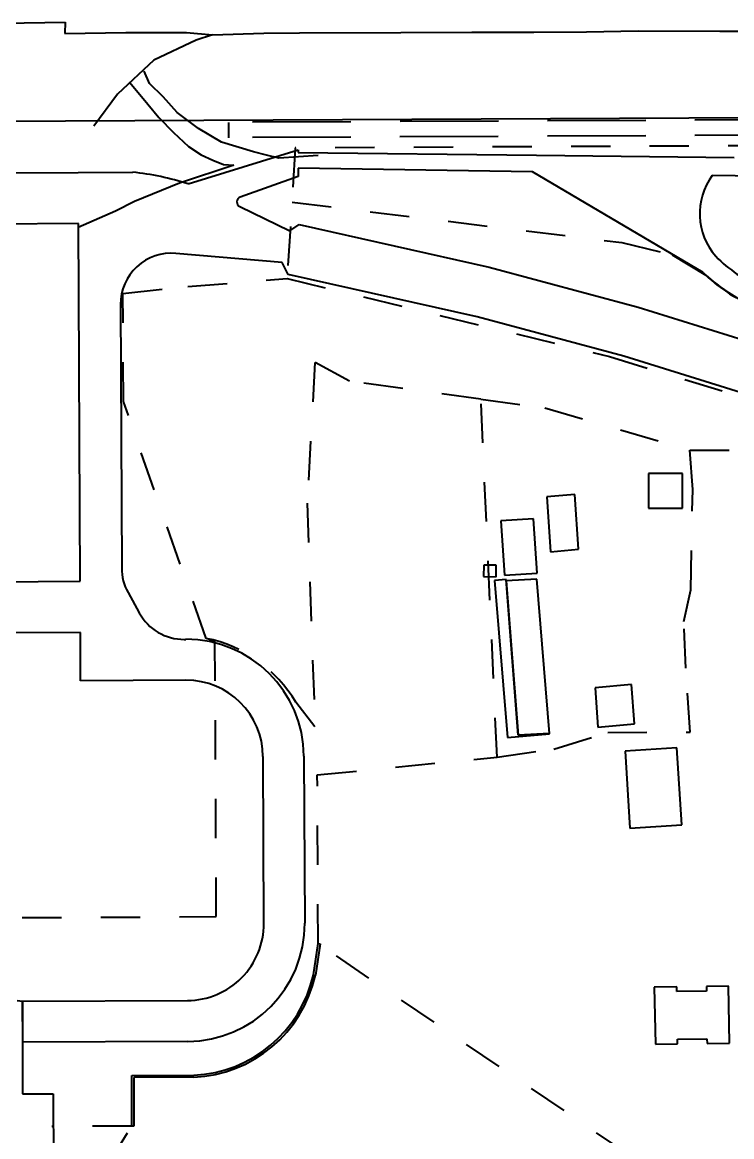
# Model space of a CAD drawing. Header units: metres. Extents: x 625987 to 635197, y 3048449 to 3066446.
# Drawn here: x 634631.031 to 634632.836, y 3063194.623 to 3063197.458 of the extents above; entities that cross this region are included whole.
import ezdxf

# ---------------------------------------------------------------- set-up
doc = ezdxf.new("R2010")
doc.units = ezdxf.units.M
doc.linetypes.add('DASHED', pattern=[0.75, 0.5, -0.25])
doc.linetypes.add('HIDDEN', pattern=[0.375, 0.25, -0.125])
for name, color, linetype, lineweight in [('C-BLDG', 253, 'Continuous', 5), ('C-CLER-AERO', 253, 'Continuous', 5), ('C-FENC-AIRF-SECU', 253, 'DASHED', 0), ('C-NTWK-WATR-AIRF', 253, 'HIDDEN', 0), ('C-ROAD-AIRF', 253, 'Continuous', 5)]:
    doc.layers.add(name, color=color, linetype=linetype, lineweight=lineweight)
doc.layers.add('C-BLDG-TERM', color=253, linetype='Continuous')
doc.layers.add('C-TAXI-OTLN', color=4, linetype='Continuous')
doc.styles.add('ADPI R', font='swiss.ttf')
doc.linetypes.add('OLS', pattern='A,4,-2,4,-2,["OLS",ADPI R,S=1.2,R=0,X=-1.7,Y=-0.5],-2,4,-2,4,-2', length=26)

msp = doc.modelspace()

# ---------------------------------------------------------------- linework, layer by layer
at = {"layer": 'C-BLDG', "lineweight": 40}
for p, q in [((634632.6241, 3063196.3101, 24568986.0801), (634632.624, 3063196.2222, 24568986.0801)), ((634632.6241, 3063196.3101, 24568986.0801), (634632.624, 3063196.2222, 24568986.0801)), ((634632.7102, 3063196.31, 24568986.0801), (634632.6241, 3063196.3101, 24568986.0801)), ((634632.7102, 3063196.31, 24568986.0801), (634632.6241, 3063196.3101, 24568986.0801)), ((634632.7101, 3063196.2221, 24568986.0801), (634632.7102, 3063196.31, 24568986.0801)), ((634632.7101, 3063196.2221, 24568986.0801), (634632.7102, 3063196.31, 24568986.0801)), ((634632.4364, 3063196.2568, 24568986.0801), (634632.3657, 3063196.2505, 24568986.0801)), ((634632.4364, 3063196.2568, 24568986.0801), (634632.3657, 3063196.2505, 24568986.0801)), ((634632.3657, 3063196.2505, 24568986.0801), (634632.3749, 3063196.111, 24568986.0801)), ((634632.3657, 3063196.2505, 24568986.0801), (634632.3749, 3063196.111, 24568986.0801)), ((634632.4456, 3063196.1173, 24568986.0801), (634632.4364, 3063196.2568, 24568986.0801)), ((634632.4456, 3063196.1173, 24568986.0801), (634632.4364, 3063196.2568, 24568986.0801)), ((634632.624, 3063196.2222, 24568986.0801), (634632.7101, 3063196.2221, 24568986.0801)), ((634632.624, 3063196.2222, 24568986.0801), (634632.7101, 3063196.2221, 24568986.0801)), ((634632.3318, 3063196.1947, 24568986.0801), (634632.2484, 3063196.1894, 24568986.0801)), ((634632.3318, 3063196.1947, 24568986.0801), (634632.2484, 3063196.1894, 24568986.0801)), ((634632.3406, 3063196.0563, 24568986.0801), (634632.3318, 3063196.1947, 24568986.0801)), ((634632.3406, 3063196.0563, 24568986.0801), (634632.3318, 3063196.1947, 24568986.0801)), ((634632.2484, 3063196.1894, 24568986.0801), (634632.2576, 3063196.051, 24568986.0801)), ((634632.2484, 3063196.1894, 24568986.0801), (634632.2576, 3063196.051, 24568986.0801)), ((634632.3749, 3063196.111, 24568986.0801), (634632.4456, 3063196.1173, 24568986.0801)), ((634632.3749, 3063196.111, 24568986.0801), (634632.4456, 3063196.1173, 24568986.0801)), ((634632.2053, 3063196.0772, 24568986.0801), (634632.2046, 3063196.0476, 24568986.0801)), ((634632.2053, 3063196.0772, 24568986.0801), (634632.2046, 3063196.0476, 24568986.0801)), ((634632.2369, 3063196.0765, 24568986.0801), (634632.2053, 3063196.0772, 24568986.0801)), ((634632.2369, 3063196.0765, 24568986.0801), (634632.2053, 3063196.0772, 24568986.0801)), ((634632.2363, 3063196.0469, 24568986.0801), (634632.2369, 3063196.0765, 24568986.0801)), ((634632.2363, 3063196.0469, 24568986.0801), (634632.2369, 3063196.0765, 24568986.0801)), ((634632.2576, 3063196.051, 24568986.0801), (634632.3406, 3063196.0563, 24568986.0801)), ((634632.2576, 3063196.051, 24568986.0801), (634632.3406, 3063196.0563, 24568986.0801)), ((634632.2046, 3063196.0476, 24568986.0801), (634632.2363, 3063196.0469, 24568986.0801)), ((634632.2046, 3063196.0476, 24568986.0801), (634632.2363, 3063196.0469, 24568986.0801)), ((634632.2619, 3063196.0401, 24568986.0801), (634632.232, 3063196.0376, 24568986.0801)), ((634632.2619, 3063196.0401, 24568986.0801), (634632.232, 3063196.0376, 24568986.0801)), ((634632.232, 3063196.0376, 24568986.0801), (634632.2653, 3063195.6385, 24568986.0801)), ((634632.232, 3063196.0376, 24568986.0801), (634632.2653, 3063195.6385, 24568986.0801)), ((634632.2927, 3063195.6443, 24568986.0801), (634632.2619, 3063196.0401, 24568986.0801)), ((634632.2927, 3063195.6443, 24568986.0801), (634632.2619, 3063196.0401, 24568986.0801)), ((634632.3396, 3063196.0416, 24568986.0801), (634632.2621, 3063196.0369, 24568986.0801)), ((634632.3396, 3063196.0416, 24568986.0801), (634632.2621, 3063196.0369, 24568986.0801)), ((634632.2621, 3063196.0369, 24568986.0801), (634632.2927, 3063195.6443, 24568986.0801)), ((634632.2621, 3063196.0369, 24568986.0801), (634632.2927, 3063195.6443, 24568986.0801)), ((634632.3724, 3063195.649, 24568986.0801), (634632.3396, 3063196.0416, 24568986.0801)), ((634632.3724, 3063195.649, 24568986.0801), (634632.3396, 3063196.0416, 24568986.0801)), ((634632.5806, 3063195.7732, 24568986.0801), (634632.4879, 3063195.7649, 24568986.0801)), ((634632.5806, 3063195.7732, 24568986.0801), (634632.4879, 3063195.7649, 24568986.0801)), ((634632.588, 3063195.6734, 24568986.0801), (634632.5806, 3063195.7732, 24568986.0801)), ((634632.588, 3063195.6734, 24568986.0801), (634632.5806, 3063195.7732, 24568986.0801)), ((634632.4879, 3063195.7649, 24568986.0801), (634632.4954, 3063195.6651, 24568986.0801)), ((634632.4879, 3063195.7649, 24568986.0801), (634632.4954, 3063195.6651, 24568986.0801)), ((634632.4954, 3063195.6651, 24568986.0801), (634632.588, 3063195.6734, 24568986.0801)), ((634632.4954, 3063195.6651, 24568986.0801), (634632.588, 3063195.6734, 24568986.0801)), ((634632.2653, 3063195.6385, 24568986.0801), (634632.3725, 3063195.6474, 24568986.0801)), ((634632.2653, 3063195.6385, 24568986.0801), (634632.3725, 3063195.6474, 24568986.0801)), ((634632.2927, 3063195.6443, 24568986.0801), (634632.3724, 3063195.649, 24568986.0801)), ((634632.3724, 3063195.649, 24568986.0801), (634632.2927, 3063195.6443, 24568986.0801)), ((634632.2927, 3063195.6443, 24568986.0801), (634632.3724, 3063195.649, 24568986.0801)), ((634632.3724, 3063195.649, 24568986.0801), (634632.2927, 3063195.6443, 24568986.0801)), ((634632.3725, 3063195.6474, 24568986.0801), (634632.3724, 3063195.649, 24568986.0801)), ((634632.3725, 3063195.6474, 24568986.0801), (634632.3724, 3063195.649, 24568986.0801)), ((634632.6961, 3063195.6124, 24568986.0801), (634632.5648, 3063195.6037, 24568986.0801)), ((634632.6961, 3063195.6124, 24568986.0801), (634632.5648, 3063195.6037, 24568986.0801)), ((634632.5648, 3063195.6037, 24568986.0801), (634632.5767, 3063195.4081, 24568986.0801)), ((634632.5648, 3063195.6037, 24568986.0801), (634632.5767, 3063195.4081, 24568986.0801)), ((634632.7085, 3063195.4165, 24568986.0801), (634632.6961, 3063195.6124, 24568986.0801)), ((634632.7085, 3063195.4165, 24568986.0801), (634632.6961, 3063195.6124, 24568986.0801)), ((634632.5767, 3063195.4081, 24568986.0801), (634632.7085, 3063195.4165, 24568986.0801)), ((634632.5767, 3063195.4081, 24568986.0801), (634632.7085, 3063195.4165, 24568986.0801)), ((634631.7717, 3063195.0349, 24568986.0801), (634631.7836, 3063195.1144, 24568986.0801)), ((634631.7717, 3063195.0349, 24568986.0801), (634631.7836, 3063195.1144, 24568986.0801)), ((634631.7836, 3063195.1144, 24568986.0801), (634631.7887, 3063195.1136, 24568986.0801)), ((634631.7836, 3063195.1144, 24568986.0801), (634631.7836, 3063195.1144, 24568986.0801)), ((634631.7836, 3063195.1144, 24568986.0801), (634631.7887, 3063195.1136, 24568986.0801)), ((634631.7836, 3063195.1144, 24568986.0801), (634631.7836, 3063195.1144, 24568986.0801)), ((634631.7887, 3063195.1136, 24568986.0801), (634631.7768, 3063195.034, 24568986.0801)), ((634631.7887, 3063195.1136, 24568986.0801), (634631.7768, 3063195.034, 24568986.0801)), ((634632.6961, 3063195.0042, 24568986.0801), (634632.6385, 3063195.0034, 24568986.0801)), ((634632.6961, 3063195.0042, 24568986.0801), (634632.6385, 3063195.0034, 24568986.0801)), ((634632.6385, 3063195.0034, 24568986.0801), (634632.6415, 3063194.8585, 24568986.0801)), ((634632.6385, 3063195.0034, 24568986.0801), (634632.6415, 3063194.8585, 24568986.0801)), ((634632.6961, 3063194.9925, 24568986.0801), (634632.6961, 3063195.0042, 24568986.0801)), ((634632.6961, 3063194.9925, 24568986.0801), (634632.6961, 3063195.0042, 24568986.0801)), ((634632.8266, 3063195.0059, 24568986.0801), (634632.7711, 3063195.0052, 24568986.0801)), ((634632.8266, 3063195.0059, 24568986.0801), (634632.7711, 3063195.0052, 24568986.0801)), ((634632.7711, 3063195.0052, 24568986.0801), (634632.7711, 3063194.9935, 24568986.0801)), ((634632.7711, 3063195.0052, 24568986.0801), (634632.7711, 3063194.9935, 24568986.0801)), ((634632.8276, 3063195.0059, 24568986.0801), (634632.8266, 3063195.0059, 24568986.0801)), ((634632.8276, 3063195.0059, 24568986.0801), (634632.8266, 3063195.0059, 24568986.0801)), ((634632.8296, 3063194.861, 24568986.0801), (634632.8276, 3063195.0059, 24568986.0801)), ((634632.8296, 3063194.861, 24568986.0801), (634632.8276, 3063195.0059, 24568986.0801)), ((634632.7711, 3063194.9935, 24568986.0801), (634632.6961, 3063194.9925, 24568986.0801)), ((634632.7711, 3063194.9935, 24568986.0801), (634632.6961, 3063194.9925, 24568986.0801)), ((634632.6415, 3063194.8585, 24568986.0801), (634632.698, 3063194.8592, 24568986.0801)), ((634632.6415, 3063194.8585, 24568986.0801), (634632.698, 3063194.8592, 24568986.0801)), ((634632.6977, 3063194.8709, 24568986.0801), (634632.7727, 3063194.8719, 24568986.0801)), ((634632.6977, 3063194.8709, 24568986.0801), (634632.7727, 3063194.8719, 24568986.0801)), ((634632.698, 3063194.8592, 24568986.0801), (634632.6977, 3063194.8709, 24568986.0801)), ((634632.698, 3063194.8592, 24568986.0801), (634632.6977, 3063194.8709, 24568986.0801)), ((634632.7727, 3063194.8719, 24568986.0801), (634632.773, 3063194.8602, 24568986.0801)), ((634632.7727, 3063194.8719, 24568986.0801), (634632.773, 3063194.8602, 24568986.0801)), ((634632.773, 3063194.8602, 24568986.0801), (634632.8296, 3063194.861, 24568986.0801)), ((634632.773, 3063194.8602, 24568986.0801), (634632.8296, 3063194.861, 24568986.0801)), ((634631.3097, 3063194.7789, 24568986.0801), (634631.4673, 3063194.7796, 24568986.0801)), ((634631.3097, 3063194.7789, 24568986.0801), (634631.4673, 3063194.7796, 24568986.0801)), ((634631.3101, 3063194.65, 24568986.0801), (634631.3097, 3063194.7789, 24568986.0801)), ((634631.3101, 3063194.65, 24568986.0801), (634631.3097, 3063194.7789, 24568986.0801)), ((634631.4674, 3063194.7744, 24568986.0801), (634631.3149, 3063194.7737, 24568986.0801)), ((634631.4674, 3063194.7744, 24568986.0801), (634631.3149, 3063194.7737, 24568986.0801)), ((634631.3149, 3063194.7737, 24568986.0801), (634631.3153, 3063194.6501, 24568986.0801)), ((634631.3149, 3063194.7737, 24568986.0801), (634631.3153, 3063194.6501, 24568986.0801)), ((634631.3153, 3063194.6501, 24568986.0801), (634631.3101, 3063194.65, 24568986.0801)), ((634631.3153, 3063194.6501, 24568986.0801), (634631.3101, 3063194.65, 24568986.0801))]:
    msp.add_line(p, q, dxfattribs=at)
for major_axis, start_param, end_param in [((0.2311, 0.2311), 3.971708, 5.27824), ((0.2311, 0.2311), 3.971708, 5.27824), ((-0.2348, 0.2348), 2.400598, 3.707998), ((-0.2348, 0.2348), 2.400598, 3.707998)]:
    msp.add_ellipse((634631.4527, 3063195.1061, 24568986.0801), major_axis=major_axis, ratio=1, start_param=start_param, end_param=end_param, dxfattribs=at)
at = {"layer": 'C-BLDG-TERM', "lineweight": 40}
for p, q in [((634631.0178, 3063194.9695, 24568986.0801), (634631.0319, 3063194.9676, 24568986.0801)), ((634631.0178, 3063194.9695, 24568986.0801), (634631.0319, 3063194.9676, 24568986.0801)), ((634631.0319, 3063194.9676, 24568986.0801), (634631.0317, 3063194.7319, 24568986.0801)), ((634631.0319, 3063194.9676, 24568986.0801), (634631.0317, 3063194.7319, 24568986.0801)), ((634631.0317, 3063194.7319, 24568986.0801), (634631.1096, 3063194.7323, 24568986.0801)), ((634631.0317, 3063194.7319, 24568986.0801), (634631.1096, 3063194.7323, 24568986.0801)), ((634631.1096, 3063194.7323, 24568986.0801), (634631.1106, 3063194.5017, 24568986.0801)), ((634631.1096, 3063194.7323, 24568986.0801), (634631.1106, 3063194.5017, 24568986.0801))]:
    msp.add_line(p, q, dxfattribs=at)
at = {"layer": 'C-CLER-AERO', "linetype": 'OLS', "lineweight": 40}
msp.add_line((634652.5942, 3063197.3079, 24568986.0801), (634612.9564, 3063197.1199, 24568986.0801), dxfattribs=at)
msp.add_line((634652.5942, 3063197.3079, 24568986.0801), (634612.9564, 3063197.1199, 24568986.0801), dxfattribs=at)
at = {"layer": 'C-FENC-AIRF-SECU', "lineweight": 40, "ltscale": 0.2}
for p, q in [((634647.1267, 3063197.211, 24568986.0801), (634631.7257, 3063197.1381, 24568986.0801)), ((634647.1267, 3063197.211, 24568986.0801), (634631.7257, 3063197.1381, 24568986.0801)), ((634631.7257, 3063197.1381, 24568986.0801), (634631.7047, 3063196.8061, 24568986.0801)), ((634631.7257, 3063197.1381, 24568986.0801), (634631.7047, 3063196.8061, 24568986.0801)), ((634631.7174, 3063197.0001, 24568986.0801), (634632.5562, 3063196.8973, 24568986.0801)), ((634631.7174, 3063197.0001, 24568986.0801), (634632.5562, 3063196.8973, 24568986.0801)), ((634632.5562, 3063196.8973, 24568986.0801), (634632.6845, 3063196.866, 24568986.0801)), ((634632.5562, 3063196.8973, 24568986.0801), (634632.6845, 3063196.866, 24568986.0801)), ((634632.6845, 3063196.866, 24568986.0801), (634632.7697, 3063196.8144, 24568986.0801)), ((634632.6845, 3063196.866, 24568986.0801), (634632.7697, 3063196.8144, 24568986.0801)), ((634631.4525, 3063196.7854, 24568986.0801), (634631.7047, 3063196.8061, 24568986.0801)), ((634631.4525, 3063196.7854, 24568986.0801), (634631.7047, 3063196.8061, 24568986.0801)), ((634631.7047, 3063196.8061, 24568986.0801), (634632.5247, 3063196.6074, 24568986.0801)), ((634631.7047, 3063196.8061, 24568986.0801), (634632.5247, 3063196.6074, 24568986.0801)), ((634631.2872, 3063196.768, 24568986.0801), (634631.4525, 3063196.7854, 24568986.0801)), ((634631.2872, 3063196.768, 24568986.0801), (634631.4525, 3063196.7854, 24568986.0801)), ((634631.2885, 3063196.4928, 24568986.0801), (634631.2872, 3063196.768, 24568986.0801)), ((634631.2885, 3063196.4928, 24568986.0801), (634631.2872, 3063196.768, 24568986.0801)), ((634631.7757, 3063196.5923, 24568986.0801), (634631.7558, 3063196.2346, 24568986.0801)), ((634631.7757, 3063196.5923, 24568986.0801), (634631.7558, 3063196.2346, 24568986.0801)), ((634631.8637, 3063196.5445, 24568986.0801), (634631.7757, 3063196.5923, 24568986.0801)), ((634631.8637, 3063196.5445, 24568986.0801), (634631.7757, 3063196.5923, 24568986.0801)), ((634632.5247, 3063196.6074, 24568986.0801), (634633.0831, 3063196.4371, 24568986.0801)), ((634632.5247, 3063196.6074, 24568986.0801), (634633.0831, 3063196.4371, 24568986.0801)), ((634632.1975, 3063196.4987, 24568986.0801), (634631.8637, 3063196.5445, 24568986.0801)), ((634632.1975, 3063196.4987, 24568986.0801), (634631.8637, 3063196.5445, 24568986.0801)), ((634631.4991, 3063195.8907, 24568986.0801), (634631.2885, 3063196.4928, 24568986.0801)), ((634631.4991, 3063195.8907, 24568986.0801), (634631.2885, 3063196.4928, 24568986.0801)), ((634632.2387, 3063195.5884, 24568986.0801), (634632.1975, 3063196.4987, 24568986.0801)), ((634632.1975, 3063196.4987, 24568986.0801), (634632.3603, 3063196.4766, 24568986.0801)), ((634632.2387, 3063195.5884, 24568986.0801), (634632.1975, 3063196.4987, 24568986.0801)), ((634632.1975, 3063196.4987, 24568986.0801), (634632.3603, 3063196.4766, 24568986.0801)), ((634632.3603, 3063196.4766, 24568986.0801), (634632.7292, 3063196.3691, 24568986.0801)), ((634632.3603, 3063196.4766, 24568986.0801), (634632.7292, 3063196.3691, 24568986.0801)), ((634632.7292, 3063196.3691, 24568986.0801), (634633.8597, 3063196.3707, 24568986.0801)), ((634632.7292, 3063196.3691, 24568986.0801), (634633.8597, 3063196.3707, 24568986.0801)), ((634632.7363, 3063196.2694, 24568986.0801), (634632.7294, 3063196.3691, 24568986.0801)), ((634632.7363, 3063196.2694, 24568986.0801), (634632.7294, 3063196.3691, 24568986.0801)), ((634632.7317, 3063196.0141, 24568986.0801), (634632.7363, 3063196.2694, 24568986.0801)), ((634632.7317, 3063196.0141, 24568986.0801), (634632.7363, 3063196.2694, 24568986.0801)), ((634631.7558, 3063196.2346, 24568986.0801), (634631.7757, 3063195.6652, 24568986.0801)), ((634631.7558, 3063196.2346, 24568986.0801), (634631.7757, 3063195.6652, 24568986.0801)), ((634632.7135, 3063195.9338, 24568986.0801), (634632.7317, 3063196.0141, 24568986.0801)), ((634632.7135, 3063195.9338, 24568986.0801), (634632.7317, 3063196.0141, 24568986.0801)), ((634632.7189, 3063195.8149, 24568986.0801), (634632.7135, 3063195.9338, 24568986.0801)), ((634632.7189, 3063195.8149, 24568986.0801), (634632.7135, 3063195.9338, 24568986.0801)), ((634631.5213, 3063195.8838, 24568986.0801), (634631.4991, 3063195.8907, 24568986.0801)), ((634631.5213, 3063195.8838, 24568986.0801), (634631.4991, 3063195.8907, 24568986.0801)), ((634631.5246, 3063195.1828, 24568986.0801), (634631.5213, 3063195.8838, 24568986.0801)), ((634631.5246, 3063195.1828, 24568986.0801), (634631.5213, 3063195.8838, 24568986.0801)), ((634632.7295, 3063195.6518, 24568986.0801), (634632.7189, 3063195.8149, 24568986.0801)), ((634632.7295, 3063195.6518, 24568986.0801), (634632.7189, 3063195.8149, 24568986.0801)), ((634631.7757, 3063195.6652, 24568986.0801), (634631.727, 3063195.7282, 24568986.0801)), ((634631.7757, 3063195.6652, 24568986.0801), (634631.727, 3063195.7282, 24568986.0801)), ((634632.3832, 3063195.6092, 24568986.0801), (634632.5201, 3063195.6515, 24568986.0801)), ((634632.3832, 3063195.6092, 24568986.0801), (634632.5201, 3063195.6515, 24568986.0801)), ((634632.5201, 3063195.6515, 24568986.0801), (634632.7295, 3063195.6518, 24568986.0801)), ((634632.5201, 3063195.6515, 24568986.0801), (634632.7295, 3063195.6518, 24568986.0801)), ((634632.2387, 3063195.5884, 24568986.0801), (634632.3832, 3063195.6092, 24568986.0801)), ((634632.2387, 3063195.5884, 24568986.0801), (634632.3832, 3063195.6092, 24568986.0801)), ((634631.7816, 3063195.5434, 24568986.0801), (634632.2387, 3063195.5884, 24568986.0801)), ((634631.7816, 3063195.5434, 24568986.0801), (634632.2387, 3063195.5884, 24568986.0801)), ((634631.7836, 3063195.1144, 24568986.0801), (634631.7816, 3063195.5434, 24568986.0801)), ((634631.7836, 3063195.1144, 24568986.0801), (634631.7816, 3063195.5434, 24568986.0801)), ((634631.0308, 3063195.1805, 24568986.0801), (634631.5246, 3063195.1828, 24568986.0801)), ((634631.0308, 3063195.1805, 24568986.0801), (634631.5246, 3063195.1828, 24568986.0801)), ((634632.5747, 3063194.577, 24568986.0801), (634631.7836, 3063195.1144, 24568986.0801)), ((634632.5747, 3063194.577, 24568986.0801), (634631.7836, 3063195.1144, 24568986.0801)), ((634631.3101, 3063194.65, 24568986.0801), (634631.106, 3063194.6491, 24568986.0801)), ((634631.3101, 3063194.65, 24568986.0801), (634631.106, 3063194.6491, 24568986.0801)), ((634631.1402, 3063194.3783, 24568986.0801), (634631.3101, 3063194.65, 24568986.0801)), ((634631.1402, 3063194.3783, 24568986.0801), (634631.3101, 3063194.65, 24568986.0801))]:
    msp.add_line(p, q, dxfattribs=at)
for centre, major_axis, start_param, end_param in [((634633.0814, 3063197.1623, 24568986.0801), (-0.3303, 0.3303), 1.625568, 1.9025), ((634633.0814, 3063197.1623, 24568986.0801), (-0.3303, 0.3303), 1.625568, 1.9025), ((634631.4285, 3063195.5506, 24568986.0801), (-0.2456, 0.2456), 4.46365, 5.293064), ((634631.4285, 3063195.5506, 24568986.0801), (-0.2456, 0.2456), 4.46365, 5.293064)]:
    msp.add_ellipse(centre, major_axis=major_axis, ratio=1, start_param=start_param, end_param=end_param, dxfattribs=at)
at = {"layer": 'C-NTWK-WATR-AIRF', "lineweight": 40}
for p, q in [((634640.867, 3063197.2471, 24568986.0801), (634631.5559, 3063197.203, 24568986.0801)), ((634640.867, 3063197.2471, 24568986.0801), (634631.5559, 3063197.203, 24568986.0801)), ((634631.5559, 3063197.203, 24568986.0801), (634631.5561, 3063197.164, 24568986.0801)), ((634631.5559, 3063197.203, 24568986.0801), (634631.5561, 3063197.164, 24568986.0801)), ((634640.8668, 3063197.2081, 24568986.0801), (634631.5561, 3063197.164, 24568986.0801)), ((634640.8668, 3063197.2081, 24568986.0801), (634631.5561, 3063197.164, 24568986.0801))]:
    msp.add_line(p, q, dxfattribs=at)
at = {"layer": 'C-ROAD-AIRF', "lineweight": 40}
for p, q in [((634631.4736, 3063197.412, 24568986.0801), (634631.3662, 3063197.3613, 24568986.0801)), ((634631.4736, 3063197.412, 24568986.0801), (634631.3662, 3063197.3613, 24568986.0801)), ((634631.5152, 3063197.4254, 24568986.0801), (634631.4736, 3063197.412, 24568986.0801)), ((634631.5152, 3063197.4254, 24568986.0801), (634631.4736, 3063197.412, 24568986.0801)), ((634631.3662, 3063197.3613, 24568986.0801), (634631.2732, 3063197.2749, 24568986.0801)), ((634631.3662, 3063197.3613, 24568986.0801), (634631.2732, 3063197.2749, 24568986.0801)), ((634631.3547, 3063197.3018, 24568986.0801), (634631.3412, 3063197.3331, 24568986.0801)), ((634631.3547, 3063197.3018, 24568986.0801), (634631.3412, 3063197.3331, 24568986.0801)), ((634631.3049, 3063197.3044, 24568986.0801), (634631.3503, 3063197.2497, 24568986.0801)), ((634631.3049, 3063197.3044, 24568986.0801), (634631.3503, 3063197.2497, 24568986.0801)), ((634631.3892, 3063197.268, 24568986.0801), (634631.3547, 3063197.3018, 24568986.0801)), ((634631.3892, 3063197.268, 24568986.0801), (634631.3547, 3063197.3018, 24568986.0801)), ((634631.2732, 3063197.2749, 24568986.0801), (634631.2133, 3063197.1936, 24568986.0801)), ((634631.2732, 3063197.2749, 24568986.0801), (634631.2133, 3063197.1936, 24568986.0801)), ((634631.3503, 3063197.2497, 24568986.0801), (634631.3789, 3063197.2158, 24568986.0801)), ((634631.3503, 3063197.2497, 24568986.0801), (634631.3789, 3063197.2158, 24568986.0801)), ((634631.425, 3063197.2283, 24568986.0801), (634631.3892, 3063197.268, 24568986.0801)), ((634631.425, 3063197.2283, 24568986.0801), (634631.3892, 3063197.268, 24568986.0801)), ((634631.3789, 3063197.2158, 24568986.0801), (634631.4157, 3063197.1775, 24568986.0801)), ((634631.3789, 3063197.2158, 24568986.0801), (634631.4157, 3063197.1775, 24568986.0801)), ((634631.4797, 3063197.1872, 24568986.0801), (634631.425, 3063197.2283, 24568986.0801)), ((634631.4797, 3063197.1872, 24568986.0801), (634631.425, 3063197.2283, 24568986.0801)), ((634631.5383, 3063197.153, 24568986.0801), (634631.4797, 3063197.1872, 24568986.0801)), ((634631.5383, 3063197.153, 24568986.0801), (634631.4797, 3063197.1872, 24568986.0801)), ((634631.4157, 3063197.1775, 24568986.0801), (634631.4536, 3063197.1413, 24568986.0801)), ((634631.4157, 3063197.1775, 24568986.0801), (634631.4536, 3063197.1413, 24568986.0801)), ((634631.4528, 3063197.0466, 24568986.0801), (634631.7328, 3063197.1336, 24568986.0801)), ((634631.4528, 3063197.0466, 24568986.0801), (634631.7328, 3063197.1336, 24568986.0801)), ((634631.4536, 3063197.1413, 24568986.0801), (634631.4858, 3063197.1207, 24568986.0801)), ((634631.4536, 3063197.1413, 24568986.0801), (634631.4858, 3063197.1207, 24568986.0801)), ((634631.619, 3063197.1283, 24568986.0801), (634631.5383, 3063197.153, 24568986.0801)), ((634631.619, 3063197.1283, 24568986.0801), (634631.5383, 3063197.153, 24568986.0801)), ((634631.6521, 3063197.1198, 24568986.0801), (634631.619, 3063197.1283, 24568986.0801)), ((634631.6521, 3063197.1198, 24568986.0801), (634631.619, 3063197.1283, 24568986.0801)), ((634631.7328, 3063197.1336, 24568986.0801), (634631.7329, 3063197.126, 24568986.0801)), ((634631.7328, 3063197.1336, 24568986.0801), (634631.7329, 3063197.126, 24568986.0801)), ((634631.4858, 3063197.1207, 24568986.0801), (634631.5161, 3063197.1066, 24568986.0801)), ((634631.4858, 3063197.1207, 24568986.0801), (634631.5161, 3063197.1066, 24568986.0801)), ((634631.5161, 3063197.1066, 24568986.0801), (634631.543, 3063197.0962, 24568986.0801)), ((634631.5161, 3063197.1066, 24568986.0801), (634631.543, 3063197.0962, 24568986.0801)), ((634631.6837, 3063197.1122, 24568986.0801), (634631.6521, 3063197.1198, 24568986.0801)), ((634631.6837, 3063197.1122, 24568986.0801), (634631.6521, 3063197.1198, 24568986.0801)), ((634631.7841, 3063197.1188, 24568986.0801), (634631.6837, 3063197.1122, 24568986.0801)), ((634631.7841, 3063197.1188, 24568986.0801), (634631.6837, 3063197.1122, 24568986.0801)), ((634631.7329, 3063197.126, 24568986.0801), (634632.3394, 3063197.1196, 24568986.0801)), ((634631.7329, 3063197.126, 24568986.0801), (634632.3394, 3063197.1196, 24568986.0801)), ((634632.3394, 3063197.1196, 24568986.0801), (634632.8416, 3063197.1135, 24568986.0801)), ((634632.3394, 3063197.1196, 24568986.0801), (634632.8416, 3063197.1135, 24568986.0801)), ((634626.2901, 3063197.0523, 24568986.0801), (634631.1734, 3063197.0755, 24568986.0801)), ((634626.2901, 3063197.0523, 24568986.0801), (634631.1734, 3063197.0755, 24568986.0801)), ((634631.1734, 3063197.0755, 24568986.0801), (634631.3123, 3063197.0761, 24568986.0801)), ((634631.1734, 3063197.0755, 24568986.0801), (634631.3123, 3063197.0761, 24568986.0801)), ((634631.5692, 3063197.0939, 24568986.0801), (634631.4312, 3063197.048, 24568986.0801)), ((634631.5692, 3063197.0939, 24568986.0801), (634631.4312, 3063197.048, 24568986.0801)), ((634631.543, 3063197.0962, 24568986.0801), (634631.5692, 3063197.0939, 24568986.0801)), ((634631.543, 3063197.0962, 24568986.0801), (634631.5692, 3063197.0939, 24568986.0801)), ((634632.3293, 3063197.0776, 24568986.0801), (634631.7331, 3063197.0868, 24568986.0801)), ((634631.7331, 3063197.0868, 24568986.0801), (634631.7332, 3063197.0655, 24568986.0801)), ((634632.3293, 3063197.0776, 24568986.0801), (634631.7331, 3063197.0868, 24568986.0801)), ((634631.7331, 3063197.0868, 24568986.0801), (634631.7332, 3063197.0655, 24568986.0801)), ((634632.7628, 3063196.8209, 24568986.0801), (634632.3293, 3063197.0776, 24568986.0801)), ((634632.7628, 3063196.8209, 24568986.0801), (634632.3293, 3063197.0776, 24568986.0801)), ((634631.4312, 3063197.048, 24568986.0801), (634631.3164, 3063197.0021, 24568986.0801)), ((634631.4312, 3063197.048, 24568986.0801), (634631.3164, 3063197.0021, 24568986.0801)), ((634631.7332, 3063197.0655, 24568986.0801), (634631.5856, 3063197.0127, 24568986.0801)), ((634631.7332, 3063197.0655, 24568986.0801), (634631.5856, 3063197.0127, 24568986.0801)), ((634633.4744, 3063197.0589, 24568986.0801), (634632.786, 3063197.0681, 24568986.0801)), ((634633.4744, 3063197.0589, 24568986.0801), (634632.786, 3063197.0681, 24568986.0801)), ((634631.3164, 3063197.0021, 24568986.0801), (634631.2686, 3063196.9776, 24568986.0801)), ((634631.3164, 3063197.0021, 24568986.0801), (634631.2686, 3063196.9776, 24568986.0801)), ((634631.5844, 3063196.9888, 24568986.0801), (634631.7116, 3063196.9274, 24568986.0801)), ((634631.5844, 3063196.9888, 24568986.0801), (634631.7116, 3063196.9274, 24568986.0801)), ((634631.2686, 3063196.9776, 24568986.0801), (634631.1734, 3063196.9357, 24568986.0801)), ((634631.2686, 3063196.9776, 24568986.0801), (634631.1734, 3063196.9357, 24568986.0801)), ((634631.174, 3063196.9455, 24568986.0801), (634626.2892, 3063196.9224, 24568986.0801)), ((634631.174, 3063196.9455, 24568986.0801), (634626.2892, 3063196.9224, 24568986.0801)), ((634631.1783, 3063196.0358, 24568986.0801), (634631.174, 3063196.9455, 24568986.0801)), ((634631.1783, 3063196.0358, 24568986.0801), (634631.174, 3063196.9455, 24568986.0801)), ((634631.7116, 3063196.9274, 24568986.0801), (634631.7356, 3063196.943, 24568986.0801)), ((634631.7116, 3063196.9274, 24568986.0801), (634631.7356, 3063196.943, 24568986.0801)), ((634631.7356, 3063196.943, 24568986.0801), (634631.7356, 3063196.943, 24568986.0801)), ((634631.7356, 3063196.943, 24568986.0801), (634632.219, 3063196.8347, 24568986.0801)), ((634631.7356, 3063196.943, 24568986.0801), (634631.7356, 3063196.943, 24568986.0801)), ((634631.7356, 3063196.943, 24568986.0801), (634632.219, 3063196.8347, 24568986.0801)), ((634631.692, 3063196.8465, 24568986.0801), (634631.4221, 3063196.8699, 24568986.0801)), ((634631.692, 3063196.8465, 24568986.0801), (634631.4221, 3063196.8699, 24568986.0801)), ((634631.7072, 3063196.8162, 24568986.0801), (634631.692, 3063196.8465, 24568986.0801)), ((634631.7072, 3063196.8162, 24568986.0801), (634631.692, 3063196.8465, 24568986.0801)), ((634632.1879, 3063196.7084, 24568986.0801), (634631.7072, 3063196.8162, 24568986.0801)), ((634632.1879, 3063196.7084, 24568986.0801), (634631.7072, 3063196.8162, 24568986.0801)), ((634632.219, 3063196.8347, 24568986.0801), (634632.5973, 3063196.7334, 24568986.0801)), ((634632.219, 3063196.8347, 24568986.0801), (634632.5973, 3063196.7334, 24568986.0801)), ((634631.2809, 3063196.7398, 24568986.0801), (634631.2841, 3063196.0694, 24568986.0801)), ((634631.2809, 3063196.7398, 24568986.0801), (634631.2841, 3063196.0694, 24568986.0801)), ((634632.5973, 3063196.7334, 24568986.0801), (634632.9057, 3063196.6368, 24568986.0801)), ((634632.5973, 3063196.7334, 24568986.0801), (634632.9057, 3063196.6368, 24568986.0801)), ((634632.5611, 3063196.6086, 24568986.0801), (634632.1879, 3063196.7084, 24568986.0801)), ((634632.5611, 3063196.6086, 24568986.0801), (634632.1879, 3063196.7084, 24568986.0801)), ((634632.8713, 3063196.5114, 24568986.0801), (634632.5611, 3063196.6086, 24568986.0801)), ((634632.8713, 3063196.5114, 24568986.0801), (634632.5611, 3063196.6086, 24568986.0801)), ((634626.2922, 3063196.0127, 24568986.0801), (634631.1783, 3063196.0358, 24568986.0801)), ((634626.2922, 3063196.0127, 24568986.0801), (634631.1783, 3063196.0358, 24568986.0801)), ((634631.3002, 3063196.0073, 24568986.0801), (634631.3288, 3063195.9554, 24568986.0801)), ((634631.3002, 3063196.0073, 24568986.0801), (634631.3288, 3063195.9554, 24568986.0801)), ((634631.1789, 3063195.9058, 24568986.0801), (634626.2928, 3063195.8827, 24568986.0801)), ((634631.1789, 3063195.9058, 24568986.0801), (634626.2928, 3063195.8827, 24568986.0801)), ((634631.1795, 3063195.7828, 24568986.0801), (634631.1789, 3063195.9058, 24568986.0801)), ((634631.1789, 3063195.9058, 24568986.0801), (634631.1789, 3063195.9058, 24568986.0801)), ((634631.1789, 3063195.9058, 24568986.0801), (634631.1789, 3063195.9058, 24568986.0801)), ((634631.1795, 3063195.7828, 24568986.0801), (634631.1789, 3063195.9058, 24568986.0801)), ((634631.1789, 3063195.9058, 24568986.0801), (634631.1789, 3063195.9058, 24568986.0801)), ((634631.1789, 3063195.9058, 24568986.0801), (634631.1789, 3063195.9058, 24568986.0801)), ((634631.4433, 3063195.8881, 24568986.0801), (634631.4471, 3063195.8881, 24568986.0801)), ((634631.4433, 3063195.8881, 24568986.0801), (634631.4471, 3063195.8881, 24568986.0801)), ((634631.4472, 3063195.7841, 24568986.0801), (634631.1795, 3063195.7828, 24568986.0801)), ((634631.4472, 3063195.7841, 24568986.0801), (634631.1795, 3063195.7828, 24568986.0801)), ((634631.4476, 3063195.7841, 24568986.0801), (634631.4472, 3063195.7841, 24568986.0801)), ((634631.4476, 3063195.7841, 24568986.0801), (634631.4472, 3063195.7841, 24568986.0801)), ((634631.6455, 3063195.1654, 24568986.0801), (634631.6435, 3063195.5901, 24568986.0801)), ((634631.6455, 3063195.1654, 24568986.0801), (634631.6435, 3063195.5901, 24568986.0801)), ((634631.7474, 3063195.5906, 24568986.0801), (634631.7495, 3063195.1659, 24568986.0801)), ((634631.7474, 3063195.5906, 24568986.0801), (634631.7495, 3063195.1659, 24568986.0801)), ((634631.0319, 3063194.9676, 24568986.0801), (634631.4515, 3063194.9696, 24568986.0801)), ((634631.0319, 3063194.9676, 24568986.0801), (634631.4515, 3063194.9696, 24568986.0801)), ((634631.0324, 3063194.8636, 24568986.0801), (634631.0319, 3063194.9676, 24568986.0801)), ((634631.0324, 3063194.8636, 24568986.0801), (634631.0319, 3063194.9676, 24568986.0801)), ((634631.452, 3063194.8656, 24568986.0801), (634631.0324, 3063194.8636, 24568986.0801)), ((634631.452, 3063194.8656, 24568986.0801), (634631.0324, 3063194.8636, 24568986.0801))]:
    msp.add_line(p, q, dxfattribs=at)
for centre, major_axis, start_param, end_param in [((634631.2401, 3063196.384, 24568986.0801), (-0.4921, 0.4921), -1.096004, -0.88939), ((634631.2401, 3063196.384, 24568986.0801), (-0.4921, 0.4921), -1.096004, -0.88939), ((634632.9194, 3063196.9708, 24568986.0801), (0.1168, 0.1168), 1.725892, 3.072433), ((634632.9194, 3063196.9708, 24568986.0801), (0.1168, 0.1168), 1.725892, 3.072433), ((634631.59, 3063197.0005, 24568986.0801), (-0.00919, 0.00919), -0.441633, 1.906513), ((634631.59, 3063197.0005, 24568986.0801), (-0.00919, 0.00919), -0.441633, 1.906513), ((634631.4109, 3063196.7404, 24568986.0801), (-0.0919, 0.0919), -0.872019, 0.790136), ((634631.4109, 3063196.7404, 24568986.0801), (-0.0919, 0.0919), -0.872019, 0.790136), ((634633.0608, 3063197.1266, 24568986.0801), (-0.2651, 0.2651), 1.567576, 1.943436), ((634633.0608, 3063197.1266, 24568986.0801), (-0.2651, 0.2651), 1.567576, 1.943436), ((634633.0608, 3063197.1266, 24568986.0801), (0.3019, 0.3019), 3.154413, 3.513717), ((634633.0608, 3063197.1266, 24568986.0801), (0.3019, 0.3019), 3.154413, 3.513717), ((634631.414, 3063196.07, 24568986.0801), (-0.0919, 0.0919), 0.790133, 1.288517), ((634631.414, 3063196.07, 24568986.0801), (-0.0919, 0.0919), 0.790133, 1.288517), ((634631.4427, 3063196.018, 24568986.0801), (0.0919, 0.0919), 2.859314, 3.931728), ((634631.4427, 3063196.018, 24568986.0801), (0.0919, 0.0919), 2.859314, 3.931728), ((634631.4485, 3063195.5892, 24568986.0801), (0.2114, 0.2114), 5.502525, 7.073321), ((634631.4485, 3063195.5892, 24568986.0801), (0.2114, 0.2114), 5.502525, 7.073321), ((634631.4485, 3063195.5892, 24568986.0801), (0.1378, 0.1378), 5.502537, 7.073321), ((634631.4485, 3063195.5892, 24568986.0801), (0.1378, 0.1378), 5.502537, 7.073321), ((634631.4506, 3063195.1645, 24568986.0801), (0.1378, 0.1378), 3.931728, 5.502525), ((634631.4506, 3063195.1645, 24568986.0801), (0.1378, 0.1378), 3.931728, 5.502525), ((634631.4506, 3063195.1645, 24568986.0801), (-0.2114, 0.2114), 2.360932, 3.931728), ((634631.4506, 3063195.1645, 24568986.0801), (-0.2114, 0.2114), 2.360932, 3.931728)]:
    msp.add_ellipse(centre, major_axis=major_axis, ratio=1, start_param=start_param, end_param=end_param, dxfattribs=at)
at = {"layer": 'C-TAXI-OTLN', "color": 253, "lineweight": 40}
for p, q in [((634630.984, 3063197.4552, 24568986.0801), (634631.1403, 3063197.4576, 24568986.0801)), ((634630.984, 3063197.4552, 24568986.0801), (634631.1403, 3063197.4576, 24568986.0801)), ((634631.1403, 3063197.4576, 24568986.0801), (634631.1396, 3063197.429, 24568986.0801)), ((634631.1403, 3063197.4576, 24568986.0801), (634631.1396, 3063197.429, 24568986.0801)), ((634631.1396, 3063197.429, 24568986.0801), (634631.2944, 3063197.4318, 24568986.0801)), ((634631.1396, 3063197.429, 24568986.0801), (634631.2944, 3063197.4318, 24568986.0801)), ((634631.2944, 3063197.4318, 24568986.0801), (634631.4491, 3063197.4317, 24568986.0801)), ((634631.2944, 3063197.4318, 24568986.0801), (634631.4491, 3063197.4317, 24568986.0801)), ((634631.4491, 3063197.4317, 24568986.0801), (634631.5152, 3063197.4254, 24568986.0801)), ((634631.4491, 3063197.4317, 24568986.0801), (634631.5152, 3063197.4254, 24568986.0801)), ((634631.5152, 3063197.4254, 24568986.0801), (634631.6459, 3063197.4301, 24568986.0801)), ((634631.5152, 3063197.4254, 24568986.0801), (634631.6459, 3063197.4301, 24568986.0801)), ((634631.6459, 3063197.4301, 24568986.0801), (634631.7365, 3063197.4308, 24568986.0801)), ((634631.6459, 3063197.4301, 24568986.0801), (634631.7365, 3063197.4308, 24568986.0801)), ((634631.7365, 3063197.4308, 24568986.0801), (634631.9941, 3063197.4319, 24568986.0801)), ((634631.7365, 3063197.4308, 24568986.0801), (634631.9941, 3063197.4319, 24568986.0801)), ((634631.9941, 3063197.4319, 24568986.0801), (634632.1743, 3063197.4324, 24568986.0801)), ((634631.9941, 3063197.4319, 24568986.0801), (634632.1743, 3063197.4324, 24568986.0801)), ((634632.1743, 3063197.4324, 24568986.0801), (634632.332, 3063197.4327, 24568986.0801)), ((634632.1743, 3063197.4324, 24568986.0801), (634632.332, 3063197.4327, 24568986.0801)), ((634632.332, 3063197.4327, 24568986.0801), (634632.4662, 3063197.4333, 24568986.0801)), ((634632.332, 3063197.4327, 24568986.0801), (634632.4662, 3063197.4333, 24568986.0801)), ((634632.4662, 3063197.4333, 24568986.0801), (634632.5979, 3063197.4355, 24568986.0801)), ((634632.4662, 3063197.4333, 24568986.0801), (634632.5979, 3063197.4355, 24568986.0801)), ((634632.5979, 3063197.4355, 24568986.0801), (634632.8057, 3063197.4352, 24568986.0801)), ((634632.5979, 3063197.4355, 24568986.0801), (634632.8057, 3063197.4352, 24568986.0801)), ((634632.8057, 3063197.4352, 24568986.0801), (634632.9932, 3063197.4347, 24568986.0801)), ((634632.8057, 3063197.4352, 24568986.0801), (634632.9932, 3063197.4347, 24568986.0801))]:
    msp.add_line(p, q, dxfattribs=at)

doc.saveas('drawing.dxf')
